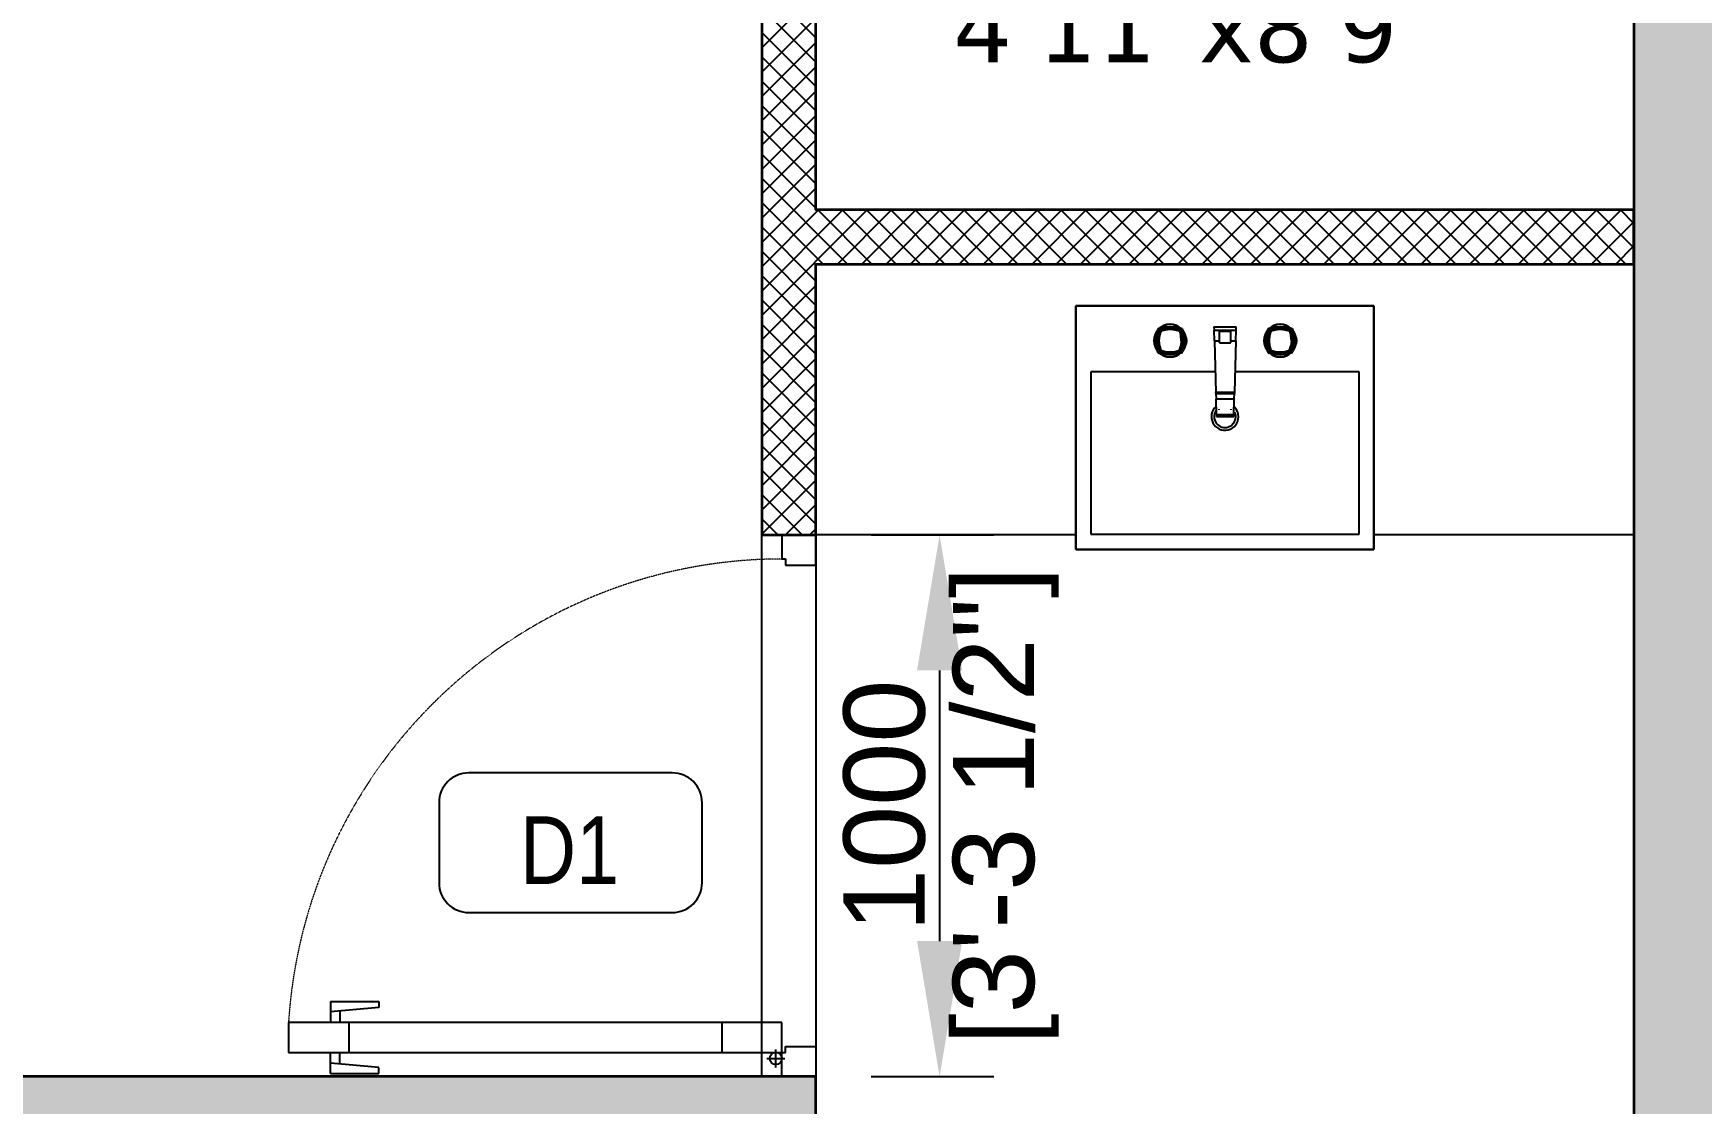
# Model space of a CAD drawing. Header units: millimetres. Extents: x 94643 to 134206, y 115494 to 180803.
# Drawn here: x 119533 to 122613, y 171692 to 173668 of the extents above; entities that cross this region are included whole.
import ezdxf
from ezdxf.enums import TextEntityAlignment as Align

# ---------------------------------------------------------------- set-up
doc = ezdxf.new("R2010")
doc.units = ezdxf.units.MM
doc.linetypes.add('3BHK  WEST_UN-2$0$DASHED', pattern=[0.75, 0.5, -0.25])
for name, color, linetype in [('A-Dimensions', 4, 'Continuous'), ('A-Door', 11, 'Continuous'), ('A-Door Line', 8, 'Continuous'), ('A-Fixture', 8, 'Continuous'), ('A-Handwash', 252, 'Continuous'), ('A-Handwash Platform', 253, 'Continuous'), ('A-Hatch', 252, 'Continuous'), ('A-Room Boundary', 44, 'Continuous'), ('A-Text Main', 44, 'Continuous')]:
    doc.layers.add(name, color=color, linetype=linetype)
doc.layers.add('A-Wall', color=240, linetype='Continuous', lineweight=35)
doc.styles.add('2024-08-29_TOWER-A$0$simplex-0.8', font='simplex.shx', dxfattribs={"width": 0.8})
doc.styles.add('3BHK  WEST_UN-2$0$grid_text', font='verdana.ttf')
doc.styles.add('ARIAL', font='ARIALN.TTF')
doc.styles.add('S', font='arial.ttf', dxfattribs={"height": 150})
doc.dimstyles.new('DIMSMALL', dxfattribs={"dimtxt": 150, "dimasz": 250, "dimexe": 100, "dimexo": 100, "dimgap": 25, "dimtad": 1, "dimdec": 0, "dimzin": 0, "dimdsep": 46, "dimtxsty": 'S', "dimcen": 0, "dimdle": 100, "dimclrd": 8, "dimclre": 8, "dimclrt": 256, "dimazin": 0, "dimtfac": 1, "dimtdec": 0, "dimtix": 1, "dimtmove": 0, "dimatfit": 3, "dimldrblk": '12_DatumFilled', "dimfxl": 1, "dimtolj": 1, "dimtzin": 0, "dimlwd": -1, "dimlwe": -1, "dimarcsym": 1})

# ---------------------------------------------------------------- blocks, each defined once
blk = doc.blocks.new('*D262')
at = {"layer": 'A-Dimensions', "color": 8, "transparency": 16777216}
for p, q in [((121079.5, 172742.2), (121306.1, 172742.2)), ((121206.1, 172492.2), (121206.1, 171992.2)), ((121079.5, 171742.2), (121306.1, 171742.2))]:
    blk.add_line(p, q, dxfattribs=at)
for points in [[(121164.5, 172492.2), (121247.8, 172492.2), (121206.1, 172742.2)], [(121164.5, 171992.2), (121247.8, 171992.2), (121206.1, 171742.2)]]:
    blk.add_solid(points, dxfattribs=at)
at = {"layer": 'Defpoints', "color": 0, "transparency": 16777216}
for p in [(120979.5, 172742.2), (120979.5, 171742.2), (121206.1, 171742.2)]:
    blk.add_point(p, dxfattribs=at)
at = {"layer": 'A-Dimensions', "lineweight": 30, "transparency": 16777216, "char_height": 150, "attachment_point": 5, "rotation": 90, "style": 'S'}
for s, insert in [('\\A1;[3\'-3 1/2"]', (121328.2, 172242.2)), ('\\A1;1000', (121104.6, 172242.2))]:
    blk.add_mtext(s, dxfattribs=dict(at, insert=insert))
blk = doc.blocks.new('12_DatumFilled')
at = {"color": 8, "linetype": 'ByBlock'}
blk.add_solid([(0, 0.577), (-1, 0), (0, -0.577)], dxfattribs=at)
blk = doc.blocks.new('A$Ccfbdbe87')
at = {"layer": 'A-Door'}
for p, q in [((99.9, 973.1), (44.4, 973.1)), ((44.4, 973.1), (44.4, 62.5)), ((99.9, 62.5), (99.9, 973.1)), ((5.6, 895.4), (44.4, 895.4)), ((5.6, 895.4), (5.6, 806.5)), ((16.7, 806.5), (24.9, 895.4)), ((138.8, 895.4), (99.9, 895.4)), ((127.7, 806.5), (119.5, 895.4)), ((138.8, 895.4), (138.8, 806.5)), ((23.3, 878.7), (44.4, 878.7)), ((121, 878.7), (99.9, 878.7)), ((99.9, 862), (44.4, 862)), ((5.6, 806.5), (16.7, 806.5)), ((138.8, 806.5), (127.7, 806.5)), ((99.9, 173.5), (44.4, 173.5)), ((0, 0), (0, 62.5)), ((0, 62.5), (44.4, 62.5)), ((16.7, 73.6), (50, 73.6)), ((33.3, 90.2), (33.3, 56.9)), ((44.4, 62.5), (99.9, 62.5)), ((44.4, 62.5), (44.4, 55.5)), ((99.9, 62.5), (99.9, 62.5)), ((1000, 62.5), (955.6, 62.5)), ((955.6, 62.5), (955.6, 55.5)), ((1000, 0), (1000, 62.5)), ((44.4, 55.5), (55.5, 55.5)), ((55.5, 55.5), (55.5, 0)), ((944.5, 55.5), (944.5, 0)), ((955.6, 55.5), (944.5, 55.5)), ((55.5, 0), (0, 0)), ((944.5, 0), (1000, 0))]:
    blk.add_line(p, q, dxfattribs=at)
blk.add_circle((33.3, 73.6), 11.1, dxfattribs=at)
at = {"layer": 'A-Door', "linetype": '3BHK  WEST_UN-2$0$DASHED', "lineweight": 0}
blk.add_arc((41.8, 61.2), 913.8, 0.0822, 86.3506, dxfattribs=at)
blk = doc.blocks.new('A$Cf00fcc3f')
at = {"layer": 'A-Fixture'}
for p, q in [((0, 0), (0, -450)), ((550, 0), (0, 0)), ((0, -450), (0, 0)), ((0, 0), (550, 0)), ((550, -450), (550, 0)), ((550, 0), (550, -450)), ((144.2, -58.7), (143.6, -64.6)), ((145.9, -53), (144.2, -58.7)), ((148.7, -47.8), (145.9, -53)), ((146.8, -64.6), (147.8, -54.3)), ((147.8, -54.3), (150.8, -44.3)), ((147.8, -54.3), (150.3, -55.2)), ((150.3, -45.9), (148.7, -47.8)), ((149.4, -64.6), (150.3, -55.2)), ((150.3, -55.2), (152.9, -46.2)), ((151.6, -42.4), (150.8, -44.3)), ((150.8, -44.3), (152.9, -46.2)), ((151.6, -42.4), (153.6, -41.5)), ((153.7, -44.5), (151.6, -42.4)), ((152.5, -55), (151.6, -64.6)), ((155.2, -46), (152.5, -55)), ((155.2, -46), (152.5, -55)), ((153.7, -44.5), (152.9, -46.2)), ((154.1, -55.3), (153.2, -64.6)), ((153.6, -41.5), (163.5, -38.6)), ((155.5, -43.7), (153.6, -41.5)), ((155.5, -43.7), (153.7, -44.5)), ((156.4, -47.2), (154.1, -55.3)), ((157.1, -39.5), (155.1, -41.1)), ((164.2, -43.3), (155.2, -46)), ((155.5, -43.7), (164.5, -41)), ((164.5, -44.9), (156.4, -47.2)), ((162.3, -36.7), (157.1, -39.5)), ((167.9, -35), (162.3, -36.7)), ((163.5, -38.6), (173.8, -37.6)), ((163.5, -38.6), (164.5, -41)), ((173.8, -42.3), (164.2, -43.3)), ((173.8, -42.3), (164.2, -43.3)), ((164.5, -41), (173.8, -40.1)), ((173.8, -43.9), (164.5, -44.9)), ((173.8, -34.4), (167.9, -35)), ((179.7, -35), (173.8, -34.4)), ((179.7, -35), (173.8, -34.4)), ((173.8, -37.6), (184.1, -38.6)), ((173.8, -37.6), (173.8, -40.1)), ((173.8, -40.1), (183.2, -41)), ((183.4, -43.3), (173.8, -42.3)), ((183.1, -44.9), (173.8, -43.9)), ((185.4, -36.7), (179.7, -35)), ((185.4, -36.7), (179.7, -35)), ((191.2, -47.2), (183.1, -44.9)), ((184.1, -38.6), (183.2, -41)), ((183.2, -41), (192.2, -43.7)), ((183.4, -43.3), (192.4, -46)), ((192.4, -46), (183.4, -43.3)), ((184.1, -38.6), (194.1, -41.5)), ((190.6, -39.5), (185.4, -36.7)), ((190.6, -39.5), (185.4, -36.7)), ((192.5, -41.1), (190.6, -39.5)), ((192.5, -41.1), (190.6, -39.5)), ((191.2, -47.2), (193.5, -55.3)), ((192.2, -43.7), (194.1, -41.5)), ((192.2, -43.7), (193.9, -44.5)), ((192.4, -46), (195.1, -55)), ((194.4, -64.6), (193.5, -55.3)), ((193.9, -44.5), (196, -42.4)), ((193.9, -44.5), (194.7, -46.2)), ((194.1, -41.5), (196, -42.4)), ((196.9, -44.3), (194.7, -46.2)), ((194.7, -46.2), (197.4, -55.2)), ((195.1, -55), (196, -64.6)), ((196, -42.4), (196.9, -44.3)), ((196.9, -44.3), (199.8, -54.3)), ((198.9, -47.8), (197.3, -45.9)), ((198.9, -47.8), (197.3, -45.9)), ((199.8, -54.3), (197.4, -55.2)), ((197.4, -55.2), (198.3, -64.6)), ((201.7, -53), (198.9, -47.8)), ((201.7, -53), (198.9, -47.8)), ((199.8, -54.3), (200.8, -64.6)), ((203.4, -58.7), (201.7, -53)), ((203.4, -58.7), (201.7, -53)), ((203.4, -58.7), (204, -64.6)), ((204, -64.6), (203.4, -58.7)), ((254.8, -39.2), (296, -39.2)), ((254.8, -39.2), (255, -45.5)), ((255.5, -64.6), (255, -45.5)), ((255, -45.5), (295.9, -45.5)), ((265.1, -68.5), (265.1, -47.9)), ((285.7, -47.9), (265.1, -47.9)), ((285.7, -68.5), (285.7, -47.9)), ((295.3, -64.6), (295.9, -45.5)), ((295.9, -45.5), (296, -39.2)), ((347.4, -58.7), (346.8, -64.6)), ((349.1, -53), (347.4, -58.7)), ((351.9, -47.8), (349.1, -53)), ((350, -64.6), (351, -54.3)), ((351, -54.3), (354, -44.3)), ((351, -54.3), (353.5, -55.2)), ((353.5, -45.9), (351.9, -47.8)), ((352.6, -64.6), (353.5, -55.2)), ((353.5, -55.2), (356.1, -46.2)), ((354.8, -42.4), (354, -44.3)), ((354, -44.3), (356.1, -46.2)), ((354.8, -42.4), (356.8, -41.5)), ((356.9, -44.5), (354.8, -42.4)), ((355.7, -55), (354.8, -64.6)), ((358.4, -46), (355.7, -55)), ((358.4, -46), (355.7, -55)), ((356.9, -44.5), (356.1, -46.2)), ((357.3, -55.3), (356.4, -64.6)), ((356.8, -41.5), (366.7, -38.6)), ((358.7, -43.7), (356.8, -41.5)), ((358.7, -43.7), (356.9, -44.5)), ((359.6, -47.2), (357.3, -55.3)), ((360.3, -39.5), (358.3, -41.1)), ((367.4, -43.3), (358.4, -46)), ((358.7, -43.7), (367.7, -41)), ((367.7, -44.9), (359.6, -47.2)), ((365.5, -36.7), (360.3, -39.5)), ((371.1, -35), (365.5, -36.7)), ((366.7, -38.6), (377, -37.6)), ((366.7, -38.6), (367.7, -41)), ((377, -42.3), (367.4, -43.3)), ((377, -42.3), (367.4, -43.3)), ((367.7, -41), (377, -40.1)), ((377, -43.9), (367.7, -44.9)), ((377, -34.4), (371.1, -35)), ((382.9, -35), (377, -34.4)), ((382.9, -35), (377, -34.4)), ((377, -37.6), (387.3, -38.6)), ((377, -37.6), (377, -40.1)), ((377, -40.1), (386.4, -41)), ((386.6, -43.3), (377, -42.3)), ((386.3, -44.9), (377, -43.9)), ((388.6, -36.7), (382.9, -35)), ((388.6, -36.7), (382.9, -35)), ((394.4, -47.2), (386.3, -44.9)), ((387.3, -38.6), (386.4, -41)), ((386.4, -41), (395.4, -43.7)), ((386.6, -43.3), (395.6, -46)), ((395.6, -46), (386.6, -43.3)), ((387.3, -38.6), (397.3, -41.5)), ((393.8, -39.5), (388.6, -36.7)), ((393.8, -39.5), (388.6, -36.7)), ((395.7, -41.1), (393.8, -39.5)), ((395.7, -41.1), (393.8, -39.5)), ((394.4, -47.2), (396.7, -55.3)), ((395.4, -43.7), (397.3, -41.5)), ((395.4, -43.7), (397.1, -44.5)), ((395.6, -46), (398.3, -55)), ((397.6, -64.6), (396.7, -55.3)), ((397.1, -44.5), (399.2, -42.4)), ((397.1, -44.5), (397.9, -46.2)), ((397.3, -41.5), (399.2, -42.4)), ((400.1, -44.3), (397.9, -46.2)), ((397.9, -46.2), (400.6, -55.2)), ((398.3, -55), (399.2, -64.6)), ((399.2, -42.4), (400.1, -44.3)), ((400.1, -44.3), (403, -54.3)), ((402.1, -47.8), (400.5, -45.9)), ((402.1, -47.8), (400.5, -45.9)), ((403, -54.3), (400.6, -55.2)), ((400.6, -55.2), (401.5, -64.6)), ((404.9, -53), (402.1, -47.8)), ((404.9, -53), (402.1, -47.8)), ((403, -54.3), (404, -64.6)), ((406.6, -58.7), (404.9, -53)), ((406.6, -58.7), (404.9, -53)), ((406.6, -58.7), (407.2, -64.6)), ((406.6, -58.7), (407.2, -64.6)), ((143.6, -64.6), (144.2, -70.5)), ((143.6, -64.6), (144.2, -70.5)), ((144.2, -70.5), (145.9, -76.1)), ((144.2, -70.5), (145.9, -76.1)), ((145.9, -76.1), (148.7, -81.3)), ((145.9, -76.1), (148.7, -81.3)), ((147.8, -74.9), (146.8, -64.6)), ((149.4, -64.6), (146.8, -64.6)), ((147.8, -74.9), (150.3, -73.9)), ((150.8, -84.8), (147.8, -74.9)), ((148.7, -81.3), (150.3, -83.2)), ((148.7, -81.3), (150.3, -83.2)), ((150.3, -73.9), (149.4, -64.6)), ((152.9, -82.9), (150.3, -73.9)), ((150.8, -84.8), (152.9, -82.9)), ((151.6, -86.8), (150.8, -84.8)), ((151.6, -64.6), (152.5, -74.2)), ((151.6, -64.6), (152.5, -74.2)), ((151.6, -86.8), (153.7, -84.7)), ((151.6, -86.8), (153.6, -87.6)), ((152.5, -74.2), (155.2, -83.2)), ((152.5, -74.2), (155.2, -83.2)), ((152.9, -82.9), (153.7, -84.7)), ((153.2, -64.6), (154.1, -73.9)), ((155.5, -85.5), (153.6, -87.6)), ((163.5, -90.6), (153.6, -87.6)), ((153.7, -84.7), (155.5, -85.5)), ((154.1, -73.9), (156.4, -81.9)), ((155.1, -88.1), (157.1, -89.7)), ((155.1, -88.1), (157.1, -89.7)), ((155.2, -83.2), (164.2, -85.9)), ((155.2, -83.2), (164.2, -85.9)), ((164.5, -88.1), (155.5, -85.5)), ((156.4, -81.9), (164.5, -84.3)), ((157.1, -89.7), (162.3, -92.4)), ((157.1, -89.7), (162.3, -92.4)), ((163.5, -90.6), (164.5, -88.1)), ((173.8, -91.6), (163.5, -90.6)), ((164.2, -85.9), (173.8, -86.8)), ((164.2, -85.9), (173.8, -86.8)), ((164.5, -84.3), (173.8, -85.2)), ((173.8, -89), (164.5, -88.1)), ((173.8, -85.2), (183.1, -84.3)), ((173.8, -86.8), (183.4, -85.9)), ((173.8, -86.8), (183.4, -85.9)), ((183.2, -88.1), (173.8, -89)), ((173.8, -91.6), (173.8, -89)), ((184.1, -90.6), (173.8, -91.6)), ((183.1, -84.3), (191.2, -81.9)), ((192.2, -85.5), (183.2, -88.1)), ((184.1, -90.6), (183.2, -88.1)), ((183.4, -85.9), (192.4, -83.2)), ((183.4, -85.9), (192.4, -83.2)), ((194.1, -87.6), (184.1, -90.6)), ((185.4, -92.4), (190.6, -89.7)), ((185.4, -92.4), (190.6, -89.7)), ((190.6, -89.7), (192.5, -88.1)), ((190.6, -89.7), (192.5, -88.1)), ((191.2, -81.9), (193.5, -73.9)), ((192.2, -85.5), (193.9, -84.7)), ((192.2, -85.5), (194.1, -87.6)), ((192.4, -83.2), (195.1, -74.2)), ((192.4, -83.2), (195.1, -74.2)), ((194.4, -64.6), (193.5, -73.9)), ((193.9, -84.7), (194.7, -82.9)), ((193.9, -84.7), (196, -86.8)), ((196, -86.8), (194.1, -87.6)), ((197.4, -73.9), (194.7, -82.9)), ((196.9, -84.8), (194.7, -82.9)), ((196, -64.6), (195.1, -74.2)), ((196, -86.8), (196.9, -84.8)), ((199.8, -74.9), (196.9, -84.8)), ((197.3, -83.2), (198.9, -81.3)), ((197.3, -83.2), (198.9, -81.3)), ((198.3, -64.6), (197.4, -73.9)), ((199.8, -74.9), (197.4, -73.9)), ((198.3, -64.6), (200.8, -64.6)), ((198.9, -81.3), (201.7, -76.1)), ((198.9, -81.3), (201.7, -76.1)), ((200.8, -64.6), (199.8, -74.9)), ((201.7, -76.1), (203.4, -70.5)), ((201.7, -76.1), (203.4, -70.5)), ((204, -64.6), (203.4, -70.5)), ((204, -64.6), (203.4, -70.5)), ((255.5, -64.6), (258.3, -160.2)), ((255.5, -64.6), (265.1, -64.6)), ((265.1, -68.5), (285.7, -68.5)), ((285.7, -64.6), (295.3, -64.6)), ((295.3, -64.6), (292.6, -160.2)), ((346.8, -64.6), (347.4, -70.5)), ((346.8, -64.6), (347.4, -70.5)), ((347.4, -70.5), (349.1, -76.1)), ((347.4, -70.5), (349.1, -76.1)), ((349.1, -76.1), (351.9, -81.3)), ((349.1, -76.1), (351.9, -81.3)), ((351, -74.9), (350, -64.6)), ((352.6, -64.6), (350, -64.6)), ((351, -74.9), (353.5, -73.9)), ((354, -84.8), (351, -74.9)), ((351.9, -81.3), (353.5, -83.2)), ((351.9, -81.3), (353.5, -83.2)), ((353.5, -73.9), (352.6, -64.6)), ((356.1, -82.9), (353.5, -73.9)), ((354, -84.8), (356.1, -82.9)), ((354.8, -86.8), (354, -84.8)), ((354.8, -64.6), (355.7, -74.2)), ((354.8, -64.6), (355.7, -74.2)), ((354.8, -86.8), (356.9, -84.7)), ((354.8, -86.8), (356.8, -87.6)), ((355.7, -74.2), (358.4, -83.2)), ((355.7, -74.2), (358.4, -83.2)), ((356.1, -82.9), (356.9, -84.7)), ((356.4, -64.6), (357.3, -73.9)), ((358.7, -85.5), (356.8, -87.6)), ((366.7, -90.6), (356.8, -87.6)), ((356.9, -84.7), (358.7, -85.5)), ((357.3, -73.9), (359.6, -81.9)), ((358.3, -88.1), (360.3, -89.7)), ((358.3, -88.1), (360.3, -89.7)), ((358.4, -83.2), (367.4, -85.9)), ((358.4, -83.2), (367.4, -85.9)), ((367.7, -88.1), (358.7, -85.5)), ((359.6, -81.9), (367.7, -84.3)), ((360.3, -89.7), (365.5, -92.4)), ((360.3, -89.7), (365.5, -92.4)), ((366.7, -90.6), (367.7, -88.1)), ((377, -91.6), (366.7, -90.6)), ((367.4, -85.9), (377, -86.8)), ((367.4, -85.9), (377, -86.8)), ((367.7, -84.3), (377, -85.2)), ((377, -89), (367.7, -88.1)), ((377, -85.2), (386.3, -84.3)), ((377, -86.8), (386.6, -85.9)), ((377, -86.8), (386.6, -85.9)), ((386.4, -88.1), (377, -89)), ((377, -91.6), (377, -89)), ((387.3, -90.6), (377, -91.6)), ((386.3, -84.3), (394.4, -81.9)), ((395.4, -85.5), (386.4, -88.1)), ((387.3, -90.6), (386.4, -88.1)), ((386.6, -85.9), (395.6, -83.2)), ((386.6, -85.9), (395.6, -83.2)), ((397.3, -87.6), (387.3, -90.6)), ((388.6, -92.4), (393.8, -89.7)), ((388.6, -92.4), (393.8, -89.7)), ((393.8, -89.7), (395.7, -88.1)), ((393.8, -89.7), (395.7, -88.1)), ((394.4, -81.9), (396.7, -73.9)), ((395.4, -85.5), (397.1, -84.7)), ((395.4, -85.5), (397.3, -87.6)), ((395.6, -83.2), (398.3, -74.2)), ((395.6, -83.2), (398.3, -74.2)), ((397.6, -64.6), (396.7, -73.9)), ((397.1, -84.7), (397.9, -82.9)), ((397.1, -84.7), (399.2, -86.8)), ((399.2, -86.8), (397.3, -87.6)), ((400.6, -73.9), (397.9, -82.9)), ((400.1, -84.8), (397.9, -82.9)), ((399.2, -64.6), (398.3, -74.2)), ((399.2, -86.8), (400.1, -84.8)), ((403, -74.9), (400.1, -84.8)), ((400.5, -83.2), (402.1, -81.3)), ((400.5, -83.2), (402.1, -81.3)), ((401.5, -64.6), (400.6, -73.9)), ((403, -74.9), (400.6, -73.9)), ((401.5, -64.6), (404, -64.6)), ((402.1, -81.3), (404.9, -76.1)), ((402.1, -81.3), (404.9, -76.1)), ((404, -64.6), (403, -74.9)), ((404.9, -76.1), (406.6, -70.5)), ((404.9, -76.1), (406.6, -70.5)), ((407.2, -64.6), (406.6, -70.5)), ((407.2, -64.6), (406.6, -70.5)), ((257.2, -122), (27.5, -122)), ((27.5, -122), (27.5, -422)), ((162.3, -92.4), (167.9, -94.2)), ((162.3, -92.4), (167.9, -94.2)), ((167.9, -94.2), (173.8, -94.7)), ((167.9, -94.2), (173.8, -94.7)), ((173.8, -94.7), (179.7, -94.2)), ((173.8, -94.7), (179.7, -94.2)), ((179.7, -94.2), (185.4, -92.4)), ((179.7, -94.2), (185.4, -92.4)), ((522.5, -122), (293.7, -122)), ((365.5, -92.4), (371.1, -94.2)), ((365.5, -92.4), (371.1, -94.2)), ((371.1, -94.2), (377, -94.7)), ((371.1, -94.2), (377, -94.7)), ((377, -94.7), (382.9, -94.2)), ((377, -94.7), (382.9, -94.2)), ((382.9, -94.2), (388.6, -92.4)), ((382.9, -94.2), (388.6, -92.4)), ((522.5, -422), (522.5, -122)), ((258.3, -162.3), (258.3, -160.2)), ((292.6, -160.2), (258.3, -160.2)), ((258.3, -162.3), (258.6, -171.8)), ((258.3, -162.3), (292.5, -162.3)), ((258.6, -171.8), (258.6, -172.7)), ((258.6, -171.8), (292.2, -171.8)), ((259.4, -201.1), (258.6, -172.7)), ((292.2, -172.7), (258.6, -172.7)), ((291.4, -201.1), (292.2, -172.7)), ((292.2, -171.8), (292.5, -162.3)), ((292.2, -171.8), (292.2, -172.7)), ((292.6, -160.2), (292.5, -162.3)), ((259.4, -201.1), (259.5, -204.3)), ((259.4, -201.1), (291.4, -201.1)), ((259.5, -204.3), (291.3, -204.3)), ((264.3, -192.3), (264.3, -190.8)), ((286.5, -192.3), (286.5, -190.8)), ((291.3, -204.3), (291.4, -201.1)), ((27.5, -422), (522.5, -422)), ((0, -450), (550, -450)), ((550, -450), (0, -450))]:
    blk.add_line(p, q, dxfattribs=at)
for radius, start, end in [(25, 130.6704, 0), (20, 145.6811, 0), (25, 0, 45), (20, 0, 24.0891)]:
    blk.add_arc((275, -205), radius, start, end, dxfattribs=at)
blk = doc.blocks.new('2024-08-29_TOWER-A$0$WNTG')
at = {"layer": 'A-Text Main'}
blk.add_lwpolyline([(-187.8, 246.2), (187.8, 246.2, -0.414214), (242.8, 191.2), (242.8, 43.3, -0.414214), (187.8, -11.7), (-187.8, -11.7, -0.414214), (-242.8, 43.3), (-242.8, 191.2, -0.414214)], format="xyb", close=True, dxfattribs=at)
at = {"layer": 'A-Text Main', "style": '2024-08-29_TOWER-A$0$simplex-0.8', "width": 0.8}
blk.add_attdef('WNTG', text='', height=150, dxfattribs=at).set_placement((-1.6, 43), align=Align.CENTER)
blk = doc.blocks.new('Unit-2')
at = {"layer": 'A-Hatch', "linetype": 'Continuous'}
h = blk.add_hatch(color=256, dxfattribs=at)
h.dxf.hatch_style = 1
h.paths.add_polyline_path([(-11112.5, 9544.7), (-7098, 9544.7), (-7098, 9794.7), (-11114.6, 9794.7), (-11114.6, 14070.1), (-10547.6, 14070.1), (-10547.6, 14320.1), (-11364.6, 14320.1), (-11364.6, 9197), (-11112.5, 9197)])
h.paths.add_polyline_path([(-5337.6, 13970.8), (-5337.6, 14320.1), (-7197.6, 14320.1), (-7197.6, 14070.1), (-5587.6, 14070.1), (-5587.6, 13970.8)])
h.paths.add_polyline_path([(-3677.6, 14320.1), (-3927.6, 14320.1), (-3927.6, 12653), (-3677.6, 12653), (-3677.6, 14070.1), (-1999.9, 14070.1), (-1999.9, 14320.1)])
h.paths.add_polyline_path([(-5587.6, 13220.8), (-5587.6, 9544.7), (-3677.6, 9544.7), (-3677.6, 9794.7), (-5337.6, 9794.7), (-5337.6, 13220.8)])
h.paths.add_polyline_path([(-250, 9794.7), (-2678, 9794.7), (-2678, 9544.7), (0, 9544.7), (0, 13220.1), (-250, 13220.1)])
h.paths.add_polyline_path([(0, 5755), (-2638, 5755), (-2638, 5505), (-250, 5505), (-250, 0), (0, 0)])
h.paths.add_polyline_path([(-3739.6, 250), (-3739.6, 3195), (-5623.6, 3195), (-5623.6, 2995), (-3939.6, 2995), (-3939.6, 250), (-4565.1, 250), (-4565.1, 0), (-3289.6, 0), (-3289.6, 250)])
h.paths.add_polyline_path([(-7037.6, 1729.3), (-7037.6, 3735), (-7237.6, 3735), (-7237.6, 1729.3)], flags=17)
h.paths.add_polyline_path([(-11114.6, 5532), (-7037.6, 5532), (-7037.6, 4735), (-7237.6, 4735), (-7237.6, 5332), (-11114.6, 5332), (-11114.6, 250), (-8334.7, 250), (-8334.7, 0), (-11364.6, 0), (-11364.6, 7997), (-11114.6, 7997)])
h.paths.add_polyline_path([(-7234.7, 0), (-5315.1, 0), (-5315.1, 250), (-5523.6, 250), (-5523.6, 962.8), (-5623.6, 962.8), (-5623.6, 250), (-7234.7, 250)])
h = blk.add_hatch(dxfattribs=at)
h.set_pattern_fill('ANSI37', color=256, scale=10)
h.set_pattern_definition([(45, (-11364.6, -0.0002), (-22.45064, 22.45064), []), (135, (-11364.6, -0.0002), (-22.45064, -22.45064), [])])
h.paths.add_polyline_path([(-5587.6, 11294.7), (-5587.6, 11394.7), (-7097.6, 11394.7), (-7097.6, 12377.3), (-7197.6, 12377.3), (-7197.6, 10794.7), (-7097.6, 10794.7), (-7097.6, 11294.7)])
h.paths.add_polyline_path([(-7097.6, 14070.1), (-7097.6, 13227.3), (-7197.6, 13227.3), (-7197.6, 14070.1)])
h.paths.add_polyline_path([(-3677.6, 12653), (-3777.6, 12653), (-3777.6, 11544.2), (-3677.6, 11544.2)])
h.paths.add_polyline_path([(-3677.6, 9794.7), (-3677.6, 10694.2), (-3777.6, 10694.2), (-3777.6, 9794.7)])
h.paths.add_polyline_path([(-2438, 5755), (-2438, 6460.1), (-2638, 6460.1), (-2638, 5755)])
h.paths.add_polyline_path([(-1538.4, 5755), (-1538.4, 6155), (-1688.4, 6155), (-1688.4, 5755)])
h.paths.add_polyline_path([(-2638, 9544.7), (-2638, 9460.1), (-2438, 9460.1), (-2438, 9544.7)])
h.paths.add_polyline_path([(-7037.6, 2495.3), (-5623.6, 2495.3), (-5623.6, 2596), (-7037.6, 2596)])
h.paths.add_polyline_path([(-5623.6, 2995), (-5523.6, 2995), (-5523.6, 1812.8), (-5623.6, 1812.8)])
h.paths.add_polyline_path([(-2289.6, 1975), (-1539.6, 1975), (-1539.6, 1775), (-2289.6, 1775)])
h.paths.add_polyline_path([(-3739.6, 1775), (-3289.6, 1775), (-3289.6, 1975), (-3739.6, 1975)])
h.paths.add_polyline_path([(-250, 1975), (-250, 1775), (-539.6, 1775), (-539.6, 1975)])
at = {"layer": 'A-Door Line', "linetype": 'Continuous'}
blk.add_lwpolyline([(-7097.6, 10794.7), (-7098, 9794.7)], dxfattribs=at)
at = {"layer": 'A-Handwash Platform', "linetype": 'Continuous'}
blk.add_lwpolyline([(-6617.6, 10794.7), (-7097.6, 10794.7), (-7097.6, 11294.7), (-5587.6, 11294.7), (-5587.6, 10794.7), (-6067.6, 10794.7)], dxfattribs=at)
at = {"layer": 'A-Room Boundary', "linetype": 'Continuous'}
for points in [[(-7197.6, 14070.1), (-11114.6, 14070.1), (-11114.6, 9794.7), (-7197.6, 9794.7)], [(-7097.6, 11394.7), (-5587.6, 11394.7), (-5587.6, 14070.1), (-7097.6, 14070.1)]]:
    blk.add_lwpolyline(points, close=True, dxfattribs=at)
at = {"layer": 'A-Wall'}
for points in [[(-11112.5, 9544.7), (-7098, 9544.7), (-7098, 9794.7), (-11114.6, 9794.7), (-11114.6, 14070.1), (-10547.6, 14070.1), (-10547.6, 14320.1), (-11364.6, 14320.1), (-11364.6, 9197), (-11112.5, 9197)], [(-5587.6, 13220.8), (-5587.6, 9544.7), (-3677.6, 9544.7), (-3677.6, 9794.7), (-5337.6, 9794.7), (-5337.6, 13220.8)], [(-5587.6, 11294.7), (-5587.6, 11394.7), (-7097.6, 11394.7), (-7097.6, 12377.3), (-7197.6, 12377.3), (-7197.6, 10794.7), (-7097.6, 10794.7), (-7097.6, 11294.7)]]:
    blk.add_lwpolyline(points, close=True, dxfattribs=at)
at = {"layer": 'A-Door', "linetype": 'Continuous', "rotation": 90}
blk.add_blockref('A$Ccfbdbe87', (-7098, 9794.7), dxfattribs=at)
at = {"layer": 'A-Handwash', "linetype": 'Continuous'}
blk.add_blockref('A$Cf00fcc3f', (-6617.6, 11218), dxfattribs=at)
at = {"layer": 'A-Text Main'}
ref = blk.add_blockref('2024-08-29_TOWER-A$0$WNTG', (-7550.6, 10343.7), dxfattribs=dict(at, xscale=-1, rotation=180))
ref.add_attrib('WNTG', 'D1', dxfattribs={"height": 125, "style": 'ARIAL'}).set_placement((-7552.2, 10150.3), align=Align.CENTER)
at = {"layer": 'A-Text Main', "linetype": 'Continuous', "insert": (-6394.6, 11937.2, 0), "char_height": 125, "width": 1105.011, "attachment_point": 5, "style": '3BHK  WEST_UN-2$0$grid_text'}
blk.add_mtext('TOILET-02\\P1510 X 2676\\P4\'11"x8\'9"', dxfattribs=at)

msp = doc.modelspace()

# ---------------------------------------------------------------- dimensions: what is measured, and where the dimension line sits
at = {"layer": 'A-Dimensions', "lineweight": 30}
dim = msp.add_linear_dim(base=(121206.1, 171742.2), p1=(120979.5, 172742.2), p2=(120979.5, 171742.2), angle=90, dimstyle='DIMSMALL', override={"dimpost": '\\X'}, dxfattribs=at)
dim.commit()
dim.dimension.update_dxf_attribs({"geometry": '*D262', "text_midpoint": (121206.1, 172242.2)})

# ---------------------------------------------------------------- next in the draw order: block references
at = {"linetype": 'Continuous'}
msp.add_blockref('Unit-2', (128075.4, 161947.5), dxfattribs=at)

doc.saveas('drawing.dxf')
